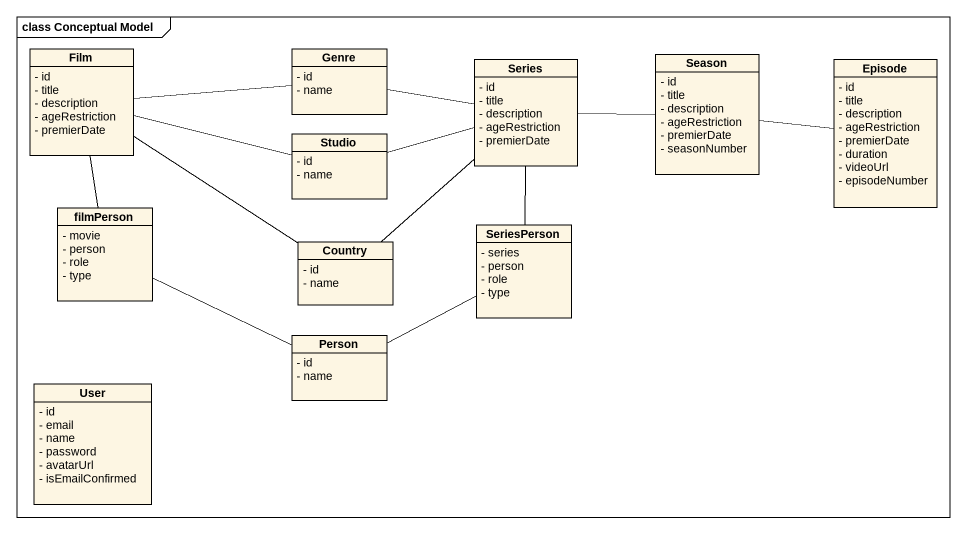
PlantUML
@startuml
mainframe class Conceptual Model
hide circle
hide empty members
skinparam classAttributeIconSize 0
class Film {
  - id
  - title
  - description
  - ageRestriction
  - premierDate
}
class Genre {
  - id
  - name
}
class Season {
  - id
  - title
  - description
  - ageRestriction
  - premierDate
  - seasonNumber
}
class Series {
  - id
  - title
  - description
  - ageRestriction
  - premierDate
}
class Episode {
  - id
  - title
  - description
  - ageRestriction
  - premierDate
  - duration
  - videoUrl
  - episodeNumber
}
class Studio {
  - id
  - name
}
class filmPerson {
  - movie
  - person
  - role
  - type
}
class Country {
  - id
  - name
}
class SeriesPerson {
  - series
  - person
  - role
  - type
}
class "Person" as Person_ {
  - id
  - name
}
class User {
  - id
  - email
  - name
  - password
  - avatarUrl
  - isEmailConfirmed
}
Film -right- Genre
Film -right- Studio
Film -- filmPerson
Film -- Country
Season -right- Episode
Series -left- Genre
Series -right- Season
Series -left- Studio
Series -- Country
Series -- SeriesPerson
filmPerson -right- Person_
SeriesPerson -left- Person_
@enduml
